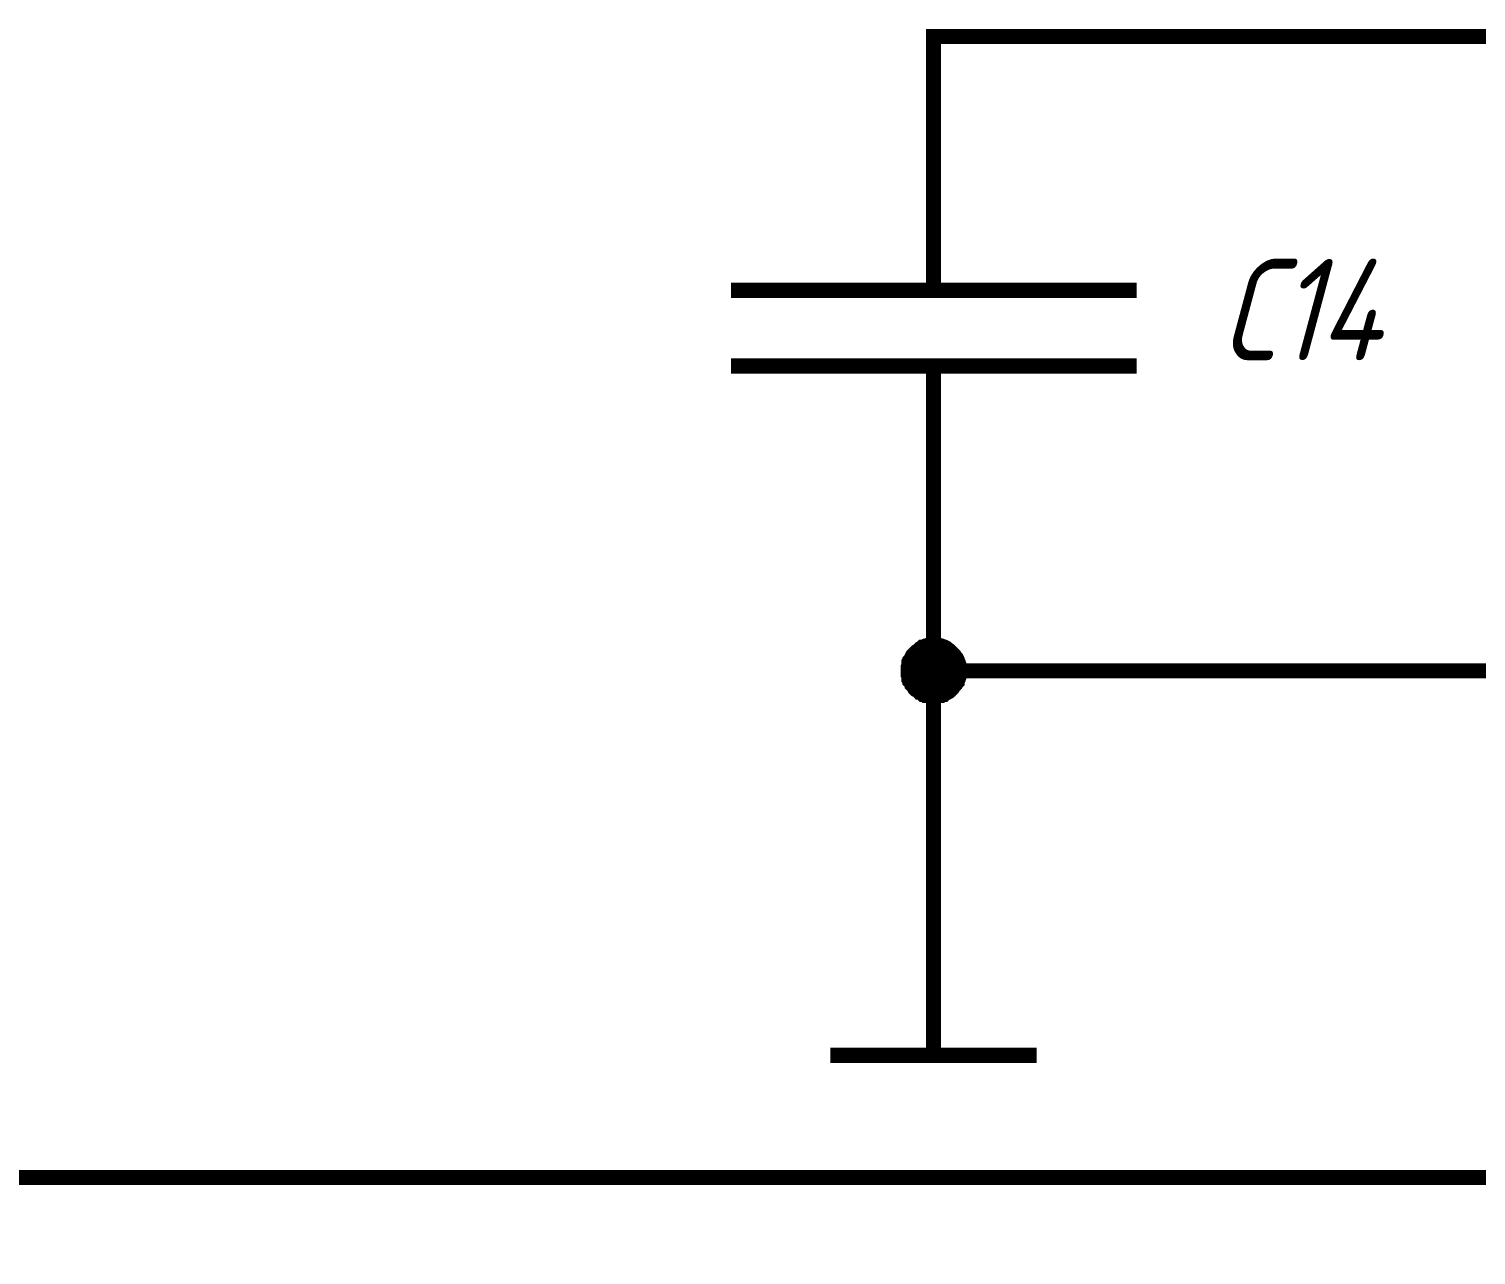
# Model space of a CAD drawing. Extents: x 260 to 1101, y 70 to 664.
# Drawn here: x 528.78 to 557.31, y 435.27 to 459.44 of the extents above; entities that cross this region are included whole.
import ezdxf

# ---------------------------------------------------------------- set-up
doc = ezdxf.new("R2010")
doc.units = 0
doc.header["$MEASUREMENT"] = 0
doc.layers.add('Sheet', color=255, linetype='CONTINUOUS')
doc.styles.add('GOST type A0', font='', dxfattribs={"oblique": 15, "height": 3.5})
doc.styles.get('GOST type A0').set_extended_font_data('GOST type A')

msp = doc.modelspace()

# ---------------------------------------------------------------- linework, layer by layer
at = {"layer": 'Sheet'}
for points, const_width in [([(546.612, 456.788), (546.612, 459.289), (559.112, 459.289), (559.112, 451.786), (569.112, 451.786), (569.112, 451.786)], 0.3), ([(546.612, 454.287), (546.612, 456.788)], 0.3), ([(546.612, 444.284), (546.612, 446.784), (564.112, 446.784), (564.112, 456.788), (569.112, 456.788), (569.112, 456.788)], 0.3), ([(542.621, 454.287), (550.618, 454.287)], 0.3), ([(542.621, 452.796), (550.618, 452.796)], 0.3), ([(546.612, 452.796), (546.612, 450.295)], 0.3), ([(546.612, 450.295), (546.612, 446.784)], 0.3), ([(546.115, 446.784), (546.115, 446.815), (546.115, 446.831), (546.115, 446.862), (546.13, 446.893), (546.13, 446.909), (546.13, 446.94), (546.146, 446.955), (546.146, 446.986), (546.161, 447.002), (546.177, 447.033), (546.193, 447.048), (546.193, 447.064), (546.208, 447.095), (546.224, 447.111), (546.239, 447.126), (546.255, 447.142), (546.27, 447.157), (546.301, 447.173), (546.317, 447.188), (546.332, 447.204), (546.348, 447.219), (546.379, 447.235), (546.394, 447.25), (546.41, 447.25), (546.441, 447.266), (546.456, 447.266), (546.488, 447.281), (546.503, 447.281), (546.534, 447.297), (546.565, 447.297), (546.581, 447.297), (546.612, 447.297)], 0.3), ([(546.115, 446.784), (546.115, 446.815), (546.115, 446.831), (546.115, 446.862), (546.13, 446.893), (546.13, 446.909), (546.13, 446.94), (546.146, 446.955), (546.146, 446.986), (546.161, 447.002), (546.177, 447.033), (546.193, 447.048), (546.193, 447.064), (546.208, 447.095), (546.224, 447.111), (546.239, 447.126), (546.255, 447.142), (546.27, 447.157), (546.301, 447.173), (546.317, 447.188), (546.332, 447.204), (546.348, 447.219), (546.379, 447.235), (546.394, 447.25), (546.41, 447.25), (546.441, 447.266), (546.456, 447.266), (546.488, 447.281), (546.503, 447.281), (546.534, 447.297), (546.565, 447.297), (546.581, 447.297), (546.612, 447.297)], 0.3), ([(546.115, 446.784), (546.115, 446.815), (546.115, 446.831), (546.115, 446.862), (546.13, 446.893), (546.13, 446.909), (546.13, 446.94), (546.146, 446.955), (546.146, 446.986), (546.161, 447.002), (546.177, 447.033), (546.193, 447.048), (546.193, 447.064), (546.208, 447.095), (546.224, 447.111), (546.239, 447.126), (546.255, 447.142), (546.27, 447.157), (546.301, 447.173), (546.317, 447.188), (546.332, 447.204), (546.348, 447.219), (546.379, 447.235), (546.394, 447.25), (546.41, 447.25), (546.441, 447.266), (546.456, 447.266), (546.488, 447.281), (546.503, 447.281), (546.534, 447.297), (546.565, 447.297), (546.581, 447.297), (546.612, 447.297)], 0.3), ([(546.115, 446.784), (546.115, 446.815), (546.115, 446.831), (546.115, 446.862), (546.13, 446.893), (546.13, 446.909), (546.13, 446.94), (546.146, 446.955), (546.146, 446.986), (546.161, 447.002), (546.177, 447.033), (546.193, 447.048), (546.193, 447.064), (546.208, 447.095), (546.224, 447.111), (546.239, 447.126), (546.255, 447.142), (546.27, 447.157), (546.301, 447.173), (546.317, 447.188), (546.332, 447.204), (546.348, 447.219), (546.379, 447.235), (546.394, 447.25), (546.41, 447.25), (546.441, 447.266), (546.456, 447.266), (546.488, 447.281), (546.503, 447.281), (546.534, 447.297), (546.565, 447.297), (546.581, 447.297), (546.612, 447.297)], 0.3), ([(546.612, 447.297), (546.612, 447.297)], 0.3), ([(546.612, 447.297), (546.643, 447.297), (546.658, 447.297), (546.689, 447.297), (546.72, 447.281), (546.736, 447.281), (546.767, 447.266), (546.783, 447.266), (546.814, 447.25), (546.829, 447.25), (546.86, 447.235), (546.876, 447.219), (546.891, 447.204), (546.922, 447.188), (546.938, 447.173), (546.953, 447.157), (546.969, 447.142), (546.984, 447.126), (547, 447.111), (547.016, 447.095), (547.031, 447.064), (547.047, 447.048), (547.062, 447.033), (547.078, 447.002), (547.078, 446.986), (547.093, 446.955), (547.093, 446.94), (547.109, 446.909), (547.109, 446.893), (547.124, 446.862), (547.124, 446.831), (547.124, 446.815), (547.124, 446.784)], 0.3), ([(546.612, 447.297), (546.612, 447.297)], 0.3), ([(546.612, 447.297), (546.643, 447.297), (546.658, 447.297), (546.689, 447.297), (546.72, 447.281), (546.736, 447.281), (546.767, 447.266), (546.783, 447.266), (546.814, 447.25), (546.829, 447.25), (546.86, 447.235), (546.876, 447.219), (546.891, 447.204), (546.922, 447.188), (546.938, 447.173), (546.953, 447.157), (546.969, 447.142), (546.984, 447.126), (547, 447.111), (547.016, 447.095), (547.031, 447.064), (547.047, 447.048), (547.062, 447.033), (547.078, 447.002), (547.078, 446.986), (547.093, 446.955), (547.093, 446.94), (547.109, 446.909), (547.109, 446.893), (547.124, 446.862), (547.124, 446.831), (547.124, 446.815), (547.124, 446.784)], 0.3), ([(546.612, 447.297), (546.612, 447.297)], 0.3), ([(546.612, 447.297), (546.643, 447.297), (546.658, 447.297), (546.689, 447.297), (546.72, 447.281), (546.736, 447.281), (546.767, 447.266), (546.783, 447.266), (546.814, 447.25), (546.829, 447.25), (546.86, 447.235), (546.876, 447.219), (546.891, 447.204), (546.922, 447.188), (546.938, 447.173), (546.953, 447.157), (546.969, 447.142), (546.984, 447.126), (547, 447.111), (547.016, 447.095), (547.031, 447.064), (547.047, 447.048), (547.062, 447.033), (547.078, 447.002), (547.078, 446.986), (547.093, 446.955), (547.093, 446.94), (547.109, 446.909), (547.109, 446.893), (547.124, 446.862), (547.124, 446.831), (547.124, 446.815), (547.124, 446.784)], 0.3), ([(546.612, 447.297), (546.612, 447.297)], 0.3), ([(546.612, 447.297), (546.643, 447.297), (546.658, 447.297), (546.689, 447.297), (546.72, 447.281), (546.736, 447.281), (546.767, 447.266), (546.783, 447.266), (546.814, 447.25), (546.829, 447.25), (546.86, 447.235), (546.876, 447.219), (546.891, 447.204), (546.922, 447.188), (546.938, 447.173), (546.953, 447.157), (546.969, 447.142), (546.984, 447.126), (547, 447.111), (547.016, 447.095), (547.031, 447.064), (547.047, 447.048), (547.062, 447.033), (547.078, 447.002), (547.078, 446.986), (547.093, 446.955), (547.093, 446.94), (547.109, 446.909), (547.109, 446.893), (547.124, 446.862), (547.124, 446.831), (547.124, 446.815), (547.124, 446.784)], 0.3), ([(546.115, 446.784), (546.115, 446.815), (546.115, 446.831), (546.115, 446.862), (546.13, 446.893), (546.13, 446.909), (546.13, 446.94), (546.146, 446.955), (546.146, 446.986), (546.161, 447.002), (546.177, 447.033), (546.193, 447.048), (546.193, 447.064), (546.208, 447.095), (546.224, 447.111), (546.239, 447.126), (546.255, 447.142), (546.27, 447.157), (546.301, 447.173), (546.317, 447.188), (546.332, 447.204), (546.348, 447.219), (546.379, 447.235), (546.394, 447.25), (546.41, 447.25), (546.441, 447.266), (546.456, 447.266), (546.488, 447.281), (546.503, 447.281), (546.534, 447.297), (546.565, 447.297), (546.581, 447.297), (546.612, 447.297)], 0.0991), ([(546.115, 446.784), (546.115, 446.815), (546.115, 446.831), (546.115, 446.862), (546.13, 446.893), (546.13, 446.909), (546.13, 446.94), (546.146, 446.955), (546.146, 446.986), (546.161, 447.002), (546.177, 447.033), (546.193, 447.048), (546.193, 447.064), (546.208, 447.095), (546.224, 447.111), (546.239, 447.126), (546.255, 447.142), (546.27, 447.157), (546.301, 447.173), (546.317, 447.188), (546.332, 447.204), (546.348, 447.219), (546.379, 447.235), (546.394, 447.25), (546.41, 447.25), (546.441, 447.266), (546.456, 447.266), (546.488, 447.281), (546.503, 447.281), (546.534, 447.297), (546.565, 447.297), (546.581, 447.297), (546.612, 447.297)], 0.0991), ([(546.115, 446.784), (546.115, 446.815), (546.115, 446.831), (546.115, 446.862), (546.13, 446.893), (546.13, 446.909), (546.13, 446.94), (546.146, 446.955), (546.146, 446.986), (546.161, 447.002), (546.177, 447.033), (546.193, 447.048), (546.193, 447.064), (546.208, 447.095), (546.224, 447.111), (546.239, 447.126), (546.255, 447.142), (546.27, 447.157), (546.301, 447.173), (546.317, 447.188), (546.332, 447.204), (546.348, 447.219), (546.379, 447.235), (546.394, 447.25), (546.41, 447.25), (546.441, 447.266), (546.456, 447.266), (546.488, 447.281), (546.503, 447.281), (546.534, 447.297), (546.565, 447.297), (546.581, 447.297), (546.612, 447.297)], 0.0991), ([(546.115, 446.784), (546.115, 446.815), (546.115, 446.831), (546.115, 446.862), (546.13, 446.893), (546.13, 446.909), (546.13, 446.94), (546.146, 446.955), (546.146, 446.986), (546.161, 447.002), (546.177, 447.033), (546.193, 447.048), (546.193, 447.064), (546.208, 447.095), (546.224, 447.111), (546.239, 447.126), (546.255, 447.142), (546.27, 447.157), (546.301, 447.173), (546.317, 447.188), (546.332, 447.204), (546.348, 447.219), (546.379, 447.235), (546.394, 447.25), (546.41, 447.25), (546.441, 447.266), (546.456, 447.266), (546.488, 447.281), (546.503, 447.281), (546.534, 447.297), (546.565, 447.297), (546.581, 447.297), (546.612, 447.297)], 0.0991), ([(546.612, 447.297), (546.612, 447.297)], 0.0991), ([(546.612, 447.297), (546.643, 447.297), (546.658, 447.297), (546.689, 447.297), (546.72, 447.281), (546.736, 447.281), (546.767, 447.266), (546.783, 447.266), (546.814, 447.25), (546.829, 447.25), (546.86, 447.235), (546.876, 447.219), (546.891, 447.204), (546.922, 447.188), (546.938, 447.173), (546.953, 447.157), (546.969, 447.142), (546.984, 447.126), (547, 447.111), (547.016, 447.095), (547.031, 447.064), (547.047, 447.048), (547.062, 447.033), (547.078, 447.002), (547.078, 446.986), (547.093, 446.955), (547.093, 446.94), (547.109, 446.909), (547.109, 446.893), (547.124, 446.862), (547.124, 446.831), (547.124, 446.815), (547.124, 446.784)], 0.0991), ([(546.612, 447.297), (546.612, 447.297)], 0.0991), ([(546.612, 447.297), (546.643, 447.297), (546.658, 447.297), (546.689, 447.297), (546.72, 447.281), (546.736, 447.281), (546.767, 447.266), (546.783, 447.266), (546.814, 447.25), (546.829, 447.25), (546.86, 447.235), (546.876, 447.219), (546.891, 447.204), (546.922, 447.188), (546.938, 447.173), (546.953, 447.157), (546.969, 447.142), (546.984, 447.126), (547, 447.111), (547.016, 447.095), (547.031, 447.064), (547.047, 447.048), (547.062, 447.033), (547.078, 447.002), (547.078, 446.986), (547.093, 446.955), (547.093, 446.94), (547.109, 446.909), (547.109, 446.893), (547.124, 446.862), (547.124, 446.831), (547.124, 446.815), (547.124, 446.784)], 0.0991), ([(546.612, 447.297), (546.612, 447.297)], 0.0991), ([(546.612, 447.297), (546.643, 447.297), (546.658, 447.297), (546.689, 447.297), (546.72, 447.281), (546.736, 447.281), (546.767, 447.266), (546.783, 447.266), (546.814, 447.25), (546.829, 447.25), (546.86, 447.235), (546.876, 447.219), (546.891, 447.204), (546.922, 447.188), (546.938, 447.173), (546.953, 447.157), (546.969, 447.142), (546.984, 447.126), (547, 447.111), (547.016, 447.095), (547.031, 447.064), (547.047, 447.048), (547.062, 447.033), (547.078, 447.002), (547.078, 446.986), (547.093, 446.955), (547.093, 446.94), (547.109, 446.909), (547.109, 446.893), (547.124, 446.862), (547.124, 446.831), (547.124, 446.815), (547.124, 446.784)], 0.0991), ([(546.612, 447.297), (546.612, 447.297)], 0.0991), ([(546.612, 447.297), (546.643, 447.297), (546.658, 447.297), (546.689, 447.297), (546.72, 447.281), (546.736, 447.281), (546.767, 447.266), (546.783, 447.266), (546.814, 447.25), (546.829, 447.25), (546.86, 447.235), (546.876, 447.219), (546.891, 447.204), (546.922, 447.188), (546.938, 447.173), (546.953, 447.157), (546.969, 447.142), (546.984, 447.126), (547, 447.111), (547.016, 447.095), (547.031, 447.064), (547.047, 447.048), (547.062, 447.033), (547.078, 447.002), (547.078, 446.986), (547.093, 446.955), (547.093, 446.94), (547.109, 446.909), (547.109, 446.893), (547.124, 446.862), (547.124, 446.831), (547.124, 446.815), (547.124, 446.784)], 0.0991), ([(546.612, 446.287), (546.581, 446.287), (546.565, 446.287), (546.534, 446.287), (546.503, 446.303), (546.488, 446.303), (546.456, 446.303), (546.441, 446.318), (546.41, 446.318), (546.394, 446.334), (546.379, 446.349), (546.348, 446.365), (546.332, 446.365), (546.317, 446.381), (546.301, 446.396), (546.27, 446.412), (546.255, 446.427), (546.239, 446.443), (546.224, 446.474), (546.208, 446.489), (546.193, 446.505), (546.193, 446.52), (546.177, 446.551), (546.161, 446.567), (546.146, 446.582), (546.146, 446.614), (546.13, 446.629), (546.13, 446.66), (546.13, 446.676), (546.115, 446.707), (546.115, 446.738), (546.115, 446.753), (546.115, 446.784)], 0.3), ([(546.115, 446.784), (546.115, 446.784)], 0.3), ([(546.612, 446.287), (546.581, 446.287), (546.565, 446.287), (546.534, 446.287), (546.503, 446.303), (546.488, 446.303), (546.456, 446.303), (546.441, 446.318), (546.41, 446.318), (546.394, 446.334), (546.379, 446.349), (546.348, 446.365), (546.332, 446.365), (546.317, 446.381), (546.301, 446.396), (546.27, 446.412), (546.255, 446.427), (546.239, 446.443), (546.224, 446.474), (546.208, 446.489), (546.193, 446.505), (546.193, 446.52), (546.177, 446.551), (546.161, 446.567), (546.146, 446.582), (546.146, 446.614), (546.13, 446.629), (546.13, 446.66), (546.13, 446.676), (546.115, 446.707), (546.115, 446.738), (546.115, 446.753), (546.115, 446.784)], 0.3), ([(546.115, 446.784), (546.115, 446.784)], 0.3), ([(546.612, 446.287), (546.581, 446.287), (546.565, 446.287), (546.534, 446.287), (546.503, 446.303), (546.488, 446.303), (546.456, 446.303), (546.441, 446.318), (546.41, 446.318), (546.394, 446.334), (546.379, 446.349), (546.348, 446.365), (546.332, 446.365), (546.317, 446.381), (546.301, 446.396), (546.27, 446.412), (546.255, 446.427), (546.239, 446.443), (546.224, 446.474), (546.208, 446.489), (546.193, 446.505), (546.193, 446.52), (546.177, 446.551), (546.161, 446.567), (546.146, 446.582), (546.146, 446.614), (546.13, 446.629), (546.13, 446.66), (546.13, 446.676), (546.115, 446.707), (546.115, 446.738), (546.115, 446.753), (546.115, 446.784)], 0.3), ([(546.115, 446.784), (546.115, 446.784)], 0.3), ([(546.612, 446.287), (546.581, 446.287), (546.565, 446.287), (546.534, 446.287), (546.503, 446.303), (546.488, 446.303), (546.456, 446.303), (546.441, 446.318), (546.41, 446.318), (546.394, 446.334), (546.379, 446.349), (546.348, 446.365), (546.332, 446.365), (546.317, 446.381), (546.301, 446.396), (546.27, 446.412), (546.255, 446.427), (546.239, 446.443), (546.224, 446.474), (546.208, 446.489), (546.193, 446.505), (546.193, 446.52), (546.177, 446.551), (546.161, 446.567), (546.146, 446.582), (546.146, 446.614), (546.13, 446.629), (546.13, 446.66), (546.13, 446.676), (546.115, 446.707), (546.115, 446.738), (546.115, 446.753), (546.115, 446.784)], 0.3), ([(546.115, 446.784), (546.115, 446.784)], 0.3), ([(546.612, 446.287), (546.581, 446.287), (546.565, 446.287), (546.534, 446.287), (546.503, 446.303), (546.488, 446.303), (546.456, 446.303), (546.441, 446.318), (546.41, 446.318), (546.394, 446.334), (546.379, 446.349), (546.348, 446.365), (546.332, 446.365), (546.317, 446.381), (546.301, 446.396), (546.27, 446.412), (546.255, 446.427), (546.239, 446.443), (546.224, 446.474), (546.208, 446.489), (546.193, 446.505), (546.193, 446.52), (546.177, 446.551), (546.161, 446.567), (546.146, 446.582), (546.146, 446.614), (546.13, 446.629), (546.13, 446.66), (546.13, 446.676), (546.115, 446.707), (546.115, 446.738), (546.115, 446.753), (546.115, 446.784)], 0.0991), ([(546.115, 446.784), (546.115, 446.784)], 0.0991), ([(546.612, 446.287), (546.581, 446.287), (546.565, 446.287), (546.534, 446.287), (546.503, 446.303), (546.488, 446.303), (546.456, 446.303), (546.441, 446.318), (546.41, 446.318), (546.394, 446.334), (546.379, 446.349), (546.348, 446.365), (546.332, 446.365), (546.317, 446.381), (546.301, 446.396), (546.27, 446.412), (546.255, 446.427), (546.239, 446.443), (546.224, 446.474), (546.208, 446.489), (546.193, 446.505), (546.193, 446.52), (546.177, 446.551), (546.161, 446.567), (546.146, 446.582), (546.146, 446.614), (546.13, 446.629), (546.13, 446.66), (546.13, 446.676), (546.115, 446.707), (546.115, 446.738), (546.115, 446.753), (546.115, 446.784)], 0.0991), ([(546.115, 446.784), (546.115, 446.784)], 0.0991), ([(546.612, 446.287), (546.581, 446.287), (546.565, 446.287), (546.534, 446.287), (546.503, 446.303), (546.488, 446.303), (546.456, 446.303), (546.441, 446.318), (546.41, 446.318), (546.394, 446.334), (546.379, 446.349), (546.348, 446.365), (546.332, 446.365), (546.317, 446.381), (546.301, 446.396), (546.27, 446.412), (546.255, 446.427), (546.239, 446.443), (546.224, 446.474), (546.208, 446.489), (546.193, 446.505), (546.193, 446.52), (546.177, 446.551), (546.161, 446.567), (546.146, 446.582), (546.146, 446.614), (546.13, 446.629), (546.13, 446.66), (546.13, 446.676), (546.115, 446.707), (546.115, 446.738), (546.115, 446.753), (546.115, 446.784)], 0.0991), ([(546.115, 446.784), (546.115, 446.784)], 0.0991), ([(546.612, 446.287), (546.581, 446.287), (546.565, 446.287), (546.534, 446.287), (546.503, 446.303), (546.488, 446.303), (546.456, 446.303), (546.441, 446.318), (546.41, 446.318), (546.394, 446.334), (546.379, 446.349), (546.348, 446.365), (546.332, 446.365), (546.317, 446.381), (546.301, 446.396), (546.27, 446.412), (546.255, 446.427), (546.239, 446.443), (546.224, 446.474), (546.208, 446.489), (546.193, 446.505), (546.193, 446.52), (546.177, 446.551), (546.161, 446.567), (546.146, 446.582), (546.146, 446.614), (546.13, 446.629), (546.13, 446.66), (546.13, 446.676), (546.115, 446.707), (546.115, 446.738), (546.115, 446.753), (546.115, 446.784)], 0.0991), ([(546.115, 446.784), (546.115, 446.784)], 0.0991), ([(547.124, 446.784), (547.124, 446.753), (547.124, 446.738), (547.124, 446.707), (547.109, 446.676), (547.109, 446.66), (547.093, 446.629), (547.093, 446.614), (547.078, 446.582), (547.078, 446.567), (547.062, 446.551), (547.047, 446.52), (547.031, 446.505), (547.016, 446.489), (547, 446.474), (546.984, 446.443), (546.969, 446.427), (546.953, 446.412), (546.938, 446.396), (546.922, 446.381), (546.891, 446.365), (546.876, 446.365), (546.86, 446.349), (546.829, 446.334), (546.814, 446.318), (546.783, 446.318), (546.767, 446.303), (546.736, 446.303), (546.72, 446.303), (546.689, 446.287), (546.658, 446.287), (546.643, 446.287), (546.612, 446.287)], 0.3), ([(547.124, 446.784), (547.124, 446.753), (547.124, 446.738), (547.124, 446.707), (547.109, 446.676), (547.109, 446.66), (547.093, 446.629), (547.093, 446.614), (547.078, 446.582), (547.078, 446.567), (547.062, 446.551), (547.047, 446.52), (547.031, 446.505), (547.016, 446.489), (547, 446.474), (546.984, 446.443), (546.969, 446.427), (546.953, 446.412), (546.938, 446.396), (546.922, 446.381), (546.891, 446.365), (546.876, 446.365), (546.86, 446.349), (546.829, 446.334), (546.814, 446.318), (546.783, 446.318), (546.767, 446.303), (546.736, 446.303), (546.72, 446.303), (546.689, 446.287), (546.658, 446.287), (546.643, 446.287), (546.612, 446.287)], 0.3), ([(547.124, 446.784), (547.124, 446.753), (547.124, 446.738), (547.124, 446.707), (547.109, 446.676), (547.109, 446.66), (547.093, 446.629), (547.093, 446.614), (547.078, 446.582), (547.078, 446.567), (547.062, 446.551), (547.047, 446.52), (547.031, 446.505), (547.016, 446.489), (547, 446.474), (546.984, 446.443), (546.969, 446.427), (546.953, 446.412), (546.938, 446.396), (546.922, 446.381), (546.891, 446.365), (546.876, 446.365), (546.86, 446.349), (546.829, 446.334), (546.814, 446.318), (546.783, 446.318), (546.767, 446.303), (546.736, 446.303), (546.72, 446.303), (546.689, 446.287), (546.658, 446.287), (546.643, 446.287), (546.612, 446.287)], 0.3), ([(547.124, 446.784), (547.124, 446.753), (547.124, 446.738), (547.124, 446.707), (547.109, 446.676), (547.109, 446.66), (547.093, 446.629), (547.093, 446.614), (547.078, 446.582), (547.078, 446.567), (547.062, 446.551), (547.047, 446.52), (547.031, 446.505), (547.016, 446.489), (547, 446.474), (546.984, 446.443), (546.969, 446.427), (546.953, 446.412), (546.938, 446.396), (546.922, 446.381), (546.891, 446.365), (546.876, 446.365), (546.86, 446.349), (546.829, 446.334), (546.814, 446.318), (546.783, 446.318), (546.767, 446.303), (546.736, 446.303), (546.72, 446.303), (546.689, 446.287), (546.658, 446.287), (546.643, 446.287), (546.612, 446.287)], 0.3), ([(547.124, 446.784), (547.124, 446.753), (547.124, 446.738), (547.124, 446.707), (547.109, 446.676), (547.109, 446.66), (547.093, 446.629), (547.093, 446.614), (547.078, 446.582), (547.078, 446.567), (547.062, 446.551), (547.047, 446.52), (547.031, 446.505), (547.016, 446.489), (547, 446.474), (546.984, 446.443), (546.969, 446.427), (546.953, 446.412), (546.938, 446.396), (546.922, 446.381), (546.891, 446.365), (546.876, 446.365), (546.86, 446.349), (546.829, 446.334), (546.814, 446.318), (546.783, 446.318), (546.767, 446.303), (546.736, 446.303), (546.72, 446.303), (546.689, 446.287), (546.658, 446.287), (546.643, 446.287), (546.612, 446.287)], 0.0991), ([(547.124, 446.784), (547.124, 446.753), (547.124, 446.738), (547.124, 446.707), (547.109, 446.676), (547.109, 446.66), (547.093, 446.629), (547.093, 446.614), (547.078, 446.582), (547.078, 446.567), (547.062, 446.551), (547.047, 446.52), (547.031, 446.505), (547.016, 446.489), (547, 446.474), (546.984, 446.443), (546.969, 446.427), (546.953, 446.412), (546.938, 446.396), (546.922, 446.381), (546.891, 446.365), (546.876, 446.365), (546.86, 446.349), (546.829, 446.334), (546.814, 446.318), (546.783, 446.318), (546.767, 446.303), (546.736, 446.303), (546.72, 446.303), (546.689, 446.287), (546.658, 446.287), (546.643, 446.287), (546.612, 446.287)], 0.0991), ([(547.124, 446.784), (547.124, 446.753), (547.124, 446.738), (547.124, 446.707), (547.109, 446.676), (547.109, 446.66), (547.093, 446.629), (547.093, 446.614), (547.078, 446.582), (547.078, 446.567), (547.062, 446.551), (547.047, 446.52), (547.031, 446.505), (547.016, 446.489), (547, 446.474), (546.984, 446.443), (546.969, 446.427), (546.953, 446.412), (546.938, 446.396), (546.922, 446.381), (546.891, 446.365), (546.876, 446.365), (546.86, 446.349), (546.829, 446.334), (546.814, 446.318), (546.783, 446.318), (546.767, 446.303), (546.736, 446.303), (546.72, 446.303), (546.689, 446.287), (546.658, 446.287), (546.643, 446.287), (546.612, 446.287)], 0.0991), ([(547.124, 446.784), (547.124, 446.753), (547.124, 446.738), (547.124, 446.707), (547.109, 446.676), (547.109, 446.66), (547.093, 446.629), (547.093, 446.614), (547.078, 446.582), (547.078, 446.567), (547.062, 446.551), (547.047, 446.52), (547.031, 446.505), (547.016, 446.489), (547, 446.474), (546.984, 446.443), (546.969, 446.427), (546.953, 446.412), (546.938, 446.396), (546.922, 446.381), (546.891, 446.365), (546.876, 446.365), (546.86, 446.349), (546.829, 446.334), (546.814, 446.318), (546.783, 446.318), (546.767, 446.303), (546.736, 446.303), (546.72, 446.303), (546.689, 446.287), (546.658, 446.287), (546.643, 446.287), (546.612, 446.287)], 0.0991), ([(547.124, 446.784), (547.124, 446.784), (547.124, 446.784), (547.124, 446.784), (547.124, 446.784), (547.124, 446.784), (547.124, 446.784), (547.124, 446.784), (547.124, 446.784), (547.124, 446.784), (547.124, 446.784), (547.124, 446.784), (547.124, 446.784), (547.124, 446.784), (547.124, 446.784), (547.124, 446.784), (547.124, 446.784), (547.124, 446.784), (547.124, 446.784), (547.124, 446.784), (547.124, 446.784), (547.124, 446.784), (547.124, 446.784), (547.124, 446.784), (547.124, 446.784), (547.124, 446.784), (547.124, 446.784), (547.124, 446.784), (547.124, 446.784), (547.124, 446.784), (547.124, 446.784), (547.124, 446.784), (547.124, 446.784)], 0.3), ([(547.124, 446.784), (547.124, 446.784)], 0.3), ([(547.124, 446.784), (547.124, 446.784), (547.124, 446.784), (547.124, 446.784), (547.124, 446.784), (547.124, 446.784), (547.124, 446.784), (547.124, 446.784), (547.124, 446.784), (547.124, 446.784), (547.124, 446.784), (547.124, 446.784), (547.124, 446.784), (547.124, 446.784), (547.124, 446.784), (547.124, 446.784), (547.124, 446.784), (547.124, 446.784), (547.124, 446.784), (547.124, 446.784), (547.124, 446.784), (547.124, 446.784), (547.124, 446.784), (547.124, 446.784), (547.124, 446.784), (547.124, 446.784), (547.124, 446.784), (547.124, 446.784), (547.124, 446.784), (547.124, 446.784), (547.124, 446.784), (547.124, 446.784), (547.124, 446.784)], 0.3), ([(547.124, 446.784), (547.124, 446.784)], 0.3), ([(547.124, 446.784), (547.124, 446.784), (547.124, 446.784), (547.124, 446.784), (547.124, 446.784), (547.124, 446.784), (547.124, 446.784), (547.124, 446.784), (547.124, 446.784), (547.124, 446.784), (547.124, 446.784), (547.124, 446.784), (547.124, 446.784), (547.124, 446.784), (547.124, 446.784), (547.124, 446.784), (547.124, 446.784), (547.124, 446.784), (547.124, 446.784), (547.124, 446.784), (547.124, 446.784), (547.124, 446.784), (547.124, 446.784), (547.124, 446.784), (547.124, 446.784), (547.124, 446.784), (547.124, 446.784), (547.124, 446.784), (547.124, 446.784), (547.124, 446.784), (547.124, 446.784), (547.124, 446.784), (547.124, 446.784)], 0.3), ([(547.124, 446.784), (547.124, 446.784)], 0.3), ([(547.124, 446.784), (547.124, 446.784), (547.124, 446.784), (547.124, 446.784), (547.124, 446.784), (547.124, 446.784), (547.124, 446.784), (547.124, 446.784), (547.124, 446.784), (547.124, 446.784), (547.124, 446.784), (547.124, 446.784), (547.124, 446.784), (547.124, 446.784), (547.124, 446.784), (547.124, 446.784), (547.124, 446.784), (547.124, 446.784), (547.124, 446.784), (547.124, 446.784), (547.124, 446.784), (547.124, 446.784), (547.124, 446.784), (547.124, 446.784), (547.124, 446.784), (547.124, 446.784), (547.124, 446.784), (547.124, 446.784), (547.124, 446.784), (547.124, 446.784), (547.124, 446.784), (547.124, 446.784), (547.124, 446.784)], 0.3), ([(547.124, 446.784), (547.124, 446.784)], 0.3), ([(547.124, 446.784), (547.124, 446.784), (547.124, 446.784), (547.124, 446.784), (547.124, 446.784), (547.124, 446.784), (547.124, 446.784), (547.124, 446.784), (547.124, 446.784), (547.124, 446.784), (547.124, 446.784), (547.124, 446.784), (547.124, 446.784), (547.124, 446.784), (547.124, 446.784), (547.124, 446.784), (547.124, 446.784), (547.124, 446.784), (547.124, 446.784), (547.124, 446.784), (547.124, 446.784), (547.124, 446.784), (547.124, 446.784), (547.124, 446.784), (547.124, 446.784), (547.124, 446.784), (547.124, 446.784), (547.124, 446.784), (547.124, 446.784), (547.124, 446.784), (547.124, 446.784), (547.124, 446.784), (547.124, 446.784)], 0.0991), ([(547.124, 446.784), (547.124, 446.784)], 0.0991), ([(547.124, 446.784), (547.124, 446.784), (547.124, 446.784), (547.124, 446.784), (547.124, 446.784), (547.124, 446.784), (547.124, 446.784), (547.124, 446.784), (547.124, 446.784), (547.124, 446.784), (547.124, 446.784), (547.124, 446.784), (547.124, 446.784), (547.124, 446.784), (547.124, 446.784), (547.124, 446.784), (547.124, 446.784), (547.124, 446.784), (547.124, 446.784), (547.124, 446.784), (547.124, 446.784), (547.124, 446.784), (547.124, 446.784), (547.124, 446.784), (547.124, 446.784), (547.124, 446.784), (547.124, 446.784), (547.124, 446.784), (547.124, 446.784), (547.124, 446.784), (547.124, 446.784), (547.124, 446.784), (547.124, 446.784)], 0.0991), ([(547.124, 446.784), (547.124, 446.784)], 0.0991), ([(547.124, 446.784), (547.124, 446.784), (547.124, 446.784), (547.124, 446.784), (547.124, 446.784), (547.124, 446.784), (547.124, 446.784), (547.124, 446.784), (547.124, 446.784), (547.124, 446.784), (547.124, 446.784), (547.124, 446.784), (547.124, 446.784), (547.124, 446.784), (547.124, 446.784), (547.124, 446.784), (547.124, 446.784), (547.124, 446.784), (547.124, 446.784), (547.124, 446.784), (547.124, 446.784), (547.124, 446.784), (547.124, 446.784), (547.124, 446.784), (547.124, 446.784), (547.124, 446.784), (547.124, 446.784), (547.124, 446.784), (547.124, 446.784), (547.124, 446.784), (547.124, 446.784), (547.124, 446.784), (547.124, 446.784)], 0.0991), ([(547.124, 446.784), (547.124, 446.784)], 0.0991), ([(547.124, 446.784), (547.124, 446.784), (547.124, 446.784), (547.124, 446.784), (547.124, 446.784), (547.124, 446.784), (547.124, 446.784), (547.124, 446.784), (547.124, 446.784), (547.124, 446.784), (547.124, 446.784), (547.124, 446.784), (547.124, 446.784), (547.124, 446.784), (547.124, 446.784), (547.124, 446.784), (547.124, 446.784), (547.124, 446.784), (547.124, 446.784), (547.124, 446.784), (547.124, 446.784), (547.124, 446.784), (547.124, 446.784), (547.124, 446.784), (547.124, 446.784), (547.124, 446.784), (547.124, 446.784), (547.124, 446.784), (547.124, 446.784), (547.124, 446.784), (547.124, 446.784), (547.124, 446.784), (547.124, 446.784)], 0.0991), ([(547.124, 446.784), (547.124, 446.784)], 0.0991), ([(546.612, 444.284), (546.612, 439.204)], 0.3), ([(544.578, 439.204), (548.646, 439.204)], 0.3), ([(414.157, 386.794), (519.127, 386.794), (519.127, 436.796), (569.112, 436.796), (569.112, 436.796)], 0.3)]:
    msp.add_lwpolyline(points, dxfattribs=dict(at, const_width=const_width))
at = {"layer": 'Sheet', "const_width": 0.508}
msp.add_lwpolyline([(546.309, 446.797, 1), (546.817, 446.797, 1)], format="xyb", close=True, dxfattribs=at)

# ---------------------------------------------------------------- texts
at = {"layer": 'Sheet', "style": 'GOST type A0', "oblique": 15}
msp.add_text('C14', height=2, dxfattribs=at).set_placement((552.233, 452.905))

doc.saveas('drawing.dxf')
